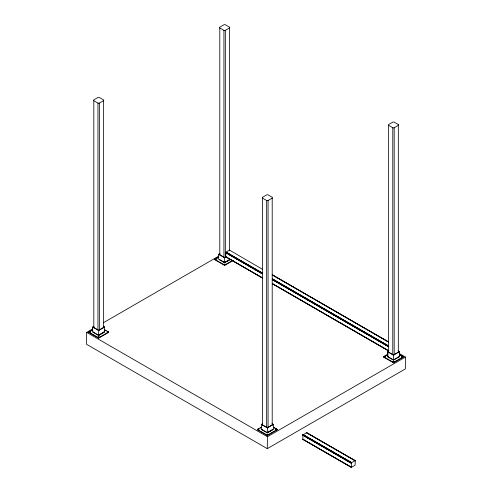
<?xml version="1.0" encoding="UTF-8"?>
<svg xmlns="http://www.w3.org/2000/svg" width="492" height="492" viewBox="0 0 492 492"><rect width="100%" height="100%" fill="white"/><g stroke="black" fill="none" stroke-linecap="round" stroke-linejoin="round"><path stroke-width="0.74" d="M355.242 460.856L355.119 465.18L351.331 467.375L351.331 462.818L355.126 460.629L306.498 432.714L302.924 434.965L302.844 439.221L303.213 439.436M92.644 328.939L86.672 332.389L86.53 344.289L267.291 448.649L405.328 368.951L405.469 357.051L399.492 353.6M267.291 448.649L267.427 436.748L405.469 357.051M230.613 259.278L224.629 262.728L218.651 259.278L218.651 254.284L224.629 257.74L226.086 256.898L225.723 256.683L225.877 252.285L229.37 250.176L229.746 250.391M89.409 331.793L89.907 332.149M215.385 259.063L215.883 259.419M98.412 336.983L98.91 337.34M107.367 331.793L107.865 332.149M224.383 264.253L224.887 264.604M258.115 429.196L258.62 429.553M384.24 356.46L384.738 356.811M267.119 434.387L267.617 434.737M276.073 429.196L276.572 429.553M393.237 361.645L393.741 362.001M402.192 356.46L402.696 356.817M93.812 100.7L97.957 103.092A0.99 0.572 0 0 0 99.353 103.092L103.498 100.7A0.99 0.572 0 0 0 103.498 99.888L99.353 97.496A0.99 0.572 0 0 0 97.957 97.496L93.812 99.888A0.99 0.572 0 0 0 93.812 100.7L93.812 327.807M219.789 27.97L223.928 30.363A0.99 0.572 0 0 0 225.33 30.363L229.475 27.97A0.99 0.572 0 0 0 229.475 27.158L225.33 24.766A0.99 0.572 0 0 0 223.928 24.766L219.789 27.158A0.99 0.572 0 0 0 219.789 27.97L219.789 255.077M262.519 198.104L266.664 200.496A0.99 0.572 0 0 0 268.066 200.496L272.205 198.104A0.99 0.572 0 0 0 272.205 197.292L268.066 194.9A0.99 0.572 0 0 0 266.664 194.9L262.519 197.292A0.99 0.572 0 0 0 262.519 198.104L262.519 425.211M388.643 125.362L392.782 127.754A0.99 0.572 0 0 0 394.184 127.754L398.329 125.362A0.99 0.572 0 0 0 398.329 124.556L394.184 122.164A0.99 0.572 0 0 0 392.782 122.164L388.643 124.556A0.99 0.572 0 0 0 388.643 125.362L388.643 352.469M103.308 326.251L104.636 327.014L104.636 332.008L98.658 335.458L92.674 332.008L92.674 327.014L94.003 326.251M218.651 254.284L219.979 253.515M103.265 322.807L218.737 256.141M104.648 329.702L108.64 332.008L108.64 332.389L98.658 338.152L88.671 332.389L88.671 332.008L92.662 329.702M233.282 260.428L224.629 265.422L214.647 259.659L214.647 259.278L218.639 256.972M88.671 332.389L90.005 331.62M91.334 330.852L92.662 330.083M216.646 258.503L218.639 257.353M104.316 327.014L98.658 330.286L92.994 327.014M225.889 256.83L224.629 257.556L218.971 254.284M92.674 327.014L98.658 330.47L104.636 327.014M104.316 332.008L98.658 335.273L92.994 332.008M229.666 259.641L224.629 262.543L219.598 259.641M88.671 332.008L98.658 337.77L108.64 332.008M214.647 259.278L224.629 265.04L232.618 260.428M272.014 423.649L273.349 424.418L273.349 429.411L267.365 432.862L261.381 429.411L261.381 424.418L262.71 423.649M398.139 350.913L399.467 351.682L399.467 356.669L393.483 360.126L387.499 356.669L387.499 351.682L388.422 351.147M273.355 427.105L277.347 429.411L277.347 429.793L267.365 435.555L257.377 429.793L257.377 429.411L261.375 427.105M399.473 354.363L403.471 356.669L403.471 357.051L393.483 362.813L383.502 357.051L383.502 356.669L388.157 353.982M257.377 429.793L258.712 429.024M260.04 428.255L261.375 427.487M385.494 355.901L387.493 354.744M273.023 424.418L267.365 427.689L261.701 424.418M399.147 351.682L393.483 354.947L387.825 351.682L387.825 356.669L393.483 359.941M261.381 424.418L267.365 427.874L273.349 424.418M387.499 351.682L393.483 355.132L399.467 351.682M268.657 431.865L272.205 429.811A0.99 0.572 0 0 0 272.463 429.264M273.023 429.411L267.365 432.677L261.701 429.411M394.117 359.578L399.147 356.669M257.377 429.411L267.365 435.174L277.347 429.411M383.502 356.669L393.483 362.432L403.471 356.669M215.324 259.382L215.945 259.093M224.327 264.573L224.942 264.284M89.353 332.118L89.968 331.829M107.305 332.118L107.926 331.829M98.351 337.303L98.966 337.014M384.178 356.78L384.793 356.491M402.136 356.78L402.751 356.491M393.182 361.971L393.852 361.731M258.06 429.522L258.675 429.227M276.018 429.522L276.633 429.233M267.064 434.707L267.679 434.418M306.498 432.714L306.873 432.929M351.374 467.394L302.924 439.418M229.536 250.139L262.623 269.376M388.557 341.922L272.094 274.708L388.416 341.897M272.304 274.966L388.305 341.934M262.666 273.189L226.037 252.113L262.556 273.281M272.586 278.989L388.348 345.753M272.531 279.038L388.237 345.839M225.877 252.285L262.5 273.337M272.427 279.161L388.182 345.901M225.834 252.353L262.408 273.472M272.383 279.228L388.76 346.417M225.797 252.427L262.371 273.54M272.347 279.302L388.723 346.485M225.767 252.501L262.316 273.687M272.316 279.376L388.668 346.632M225.73 252.648L262.304 273.761M272.279 279.517L388.649 346.706M225.723 252.716L262.298 273.829M272.273 279.591L388.643 346.774M399.473 354.744L400.808 355.513M225.723 256.683L262.636 277.998M388.643 350.741L272.273 283.558L388.692 350.907M225.73 256.744L262.611 278.035M225.797 256.879L262.451 278.041M272.347 283.755L388.76 350.974M306.664 432.677L355.193 460.697M306.553 432.689L355.23 460.795M303.164 434.651L351.589 462.535M303.109 434.7L351.479 462.628M303.004 434.823L351.423 462.683M302.961 434.891L351.331 462.818M302.924 434.965L351.294 462.886M302.894 435.033L351.263 462.96M302.869 435.113L351.226 463.107M302.844 435.254L351.22 463.181M302.844 439.221L351.583 467.363M302.857 439.282L351.534 467.382M104.648 330.083L105.977 330.852M107.354 331.669A0.64 0.369 0 0 1 108.246 332.045A0.64 0.369 0 0 1 107.244 332.303A0.64 0.369 0 0 1 107.354 331.669L108.64 332.389M273.355 427.487L274.684 428.255M276.018 429.024L277.347 429.793M86.672 332.389L267.427 436.748M398.329 124.556L398.329 352.469M394.184 127.754L394.184 354.861M393.483 355.132L393.483 360.126M393.483 362.432L393.483 362.813M392.782 127.754L392.782 354.861M272.205 198.104L272.205 425.211M268.066 200.496L268.066 427.603M267.365 427.874L267.365 432.862M267.365 435.174L267.365 435.555M266.664 200.496L266.664 427.603M229.475 27.97L229.475 250.471M225.33 30.363L225.33 257.47M224.629 257.74L224.629 262.728M224.629 265.04L224.629 265.422M223.928 30.363L223.928 257.47M103.498 100.7L103.498 327.807M99.353 103.092L99.353 330.2M98.658 330.47L98.658 335.458M98.658 337.77L98.658 338.152M97.957 103.092L97.957 330.2M388.643 357.075A0.99 0.572 0 0 1 388.428 356.454M394.184 359.467A0.99 0.572 0 0 1 393.864 359.591M393.354 359.627A0.99 0.572 0 0 1 392.782 359.467M398.483 356.958A0.99 0.572 0 0 1 398.329 357.075M223.928 262.07A0.99 0.572 0 0 0 225.33 262.07L229.475 259.678A0.99 0.572 0 0 0 229.629 259.561M219.789 259.678A0.99 0.572 0 0 1 219.629 259.561M97.957 334.8A0.99 0.572 0 0 0 99.353 334.8L103.498 332.414A0.99 0.572 0 0 0 103.757 331.86M93.812 332.414A0.99 0.572 0 0 1 93.554 331.86M262.519 429.811A0.99 0.572 0 0 1 262.267 429.264M268.066 432.204A0.99 0.572 0 0 1 266.664 432.204M402.069 356.971A0.64 0.369 0 0 0 403.077 356.706A0.64 0.369 0 0 0 402.185 356.3A0.64 0.369 0 0 0 402.069 356.934A0.64 0.369 0 0 0 403.077 356.675A0.64 0.369 0 0 0 402.185 356.337A0.64 0.369 0 0 0 402.069 356.971M384.117 356.971A0.64 0.369 0 0 0 385.119 356.706A0.64 0.369 0 0 0 384.227 356.3A0.64 0.369 0 0 0 384.117 356.934A0.64 0.369 0 0 0 385.119 356.675A0.64 0.369 0 0 0 384.227 356.337A0.64 0.369 0 0 0 384.117 356.971M393.114 362.124A0.64 0.369 0 0 0 394.123 361.86A0.64 0.369 0 0 0 393.231 361.491A0.64 0.369 0 0 0 393.114 362.124M215.262 259.573A0.64 0.369 0 0 0 216.265 259.315A0.64 0.369 0 0 0 215.373 258.94A0.64 0.369 0 0 0 215.262 259.573M224.266 264.727A0.64 0.369 0 0 0 225.268 264.468A0.64 0.369 0 0 0 224.377 264.093A0.64 0.369 0 0 0 224.266 264.727M89.286 332.303A0.64 0.369 0 0 0 90.294 332.045A0.64 0.369 0 0 0 89.396 331.669A0.64 0.369 0 0 0 89.286 332.303M98.289 337.457A0.64 0.369 0 0 0 99.292 337.198A0.64 0.369 0 0 0 98.4 336.823A0.64 0.369 0 0 0 98.289 337.457M275.95 429.676A0.64 0.369 0 0 0 276.959 429.411A0.64 0.369 0 0 0 276.061 429.042A0.64 0.369 0 0 0 275.95 429.676M266.996 434.86A0.64 0.369 0 0 0 268.005 434.602A0.64 0.369 0 0 0 267.107 434.227A0.64 0.369 0 0 0 266.996 434.86M257.993 429.67A0.64 0.369 0 0 0 259.001 429.411A0.64 0.369 0 0 0 258.109 429.036A0.64 0.369 0 0 0 257.993 429.67"/></g></svg>
